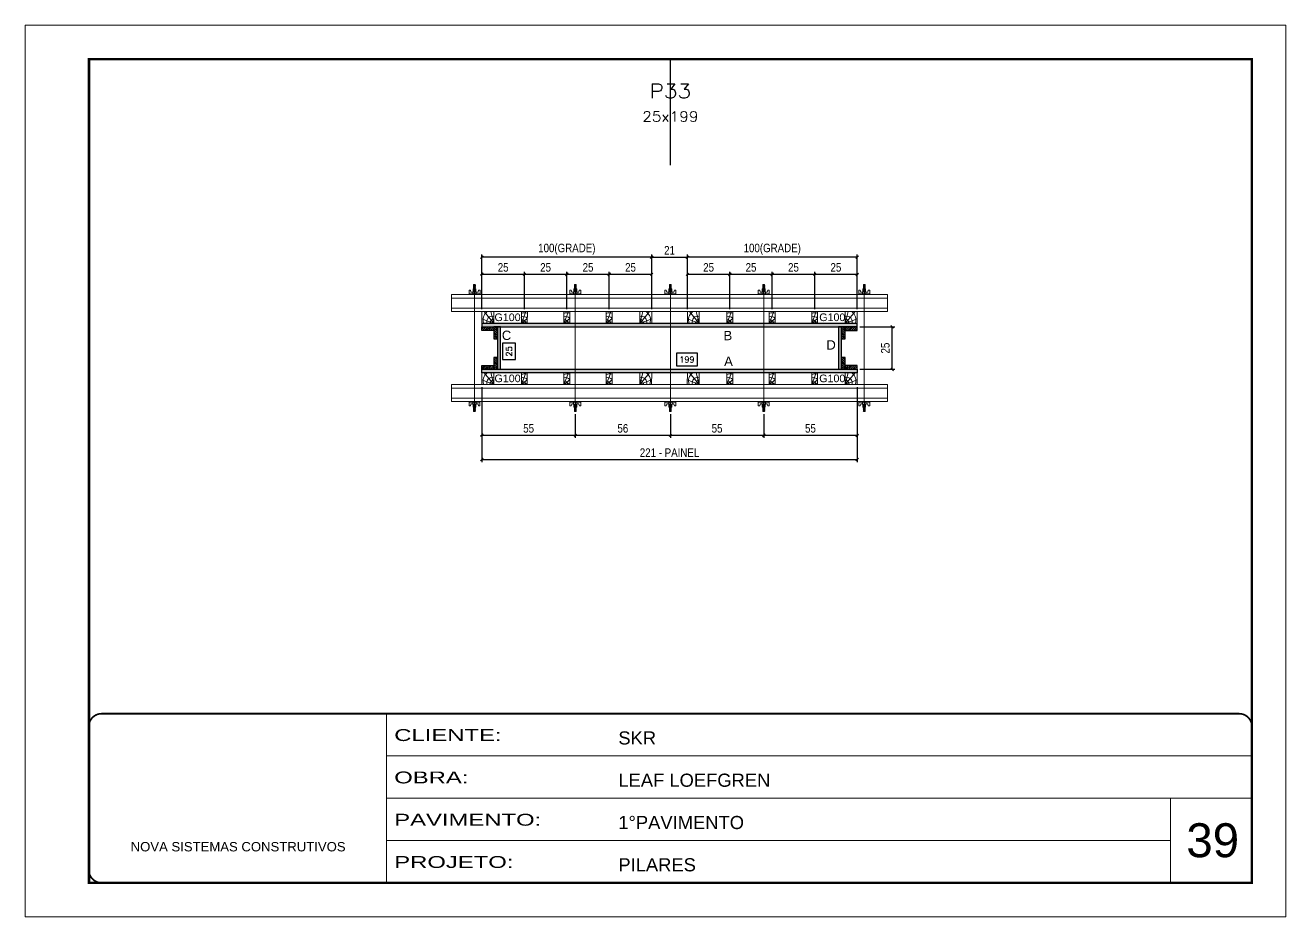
# Model space of a CAD drawing. Extents: x 14400 to 27878, y -21631 to 6985.
# Drawn here: x 17583 to 19068, y -4402 to -3352 of the extents above; entities that cross this region are included whole.
import ezdxf
from ezdxf.enums import TextEntityAlignment as Align

# ---------------------------------------------------------------- set-up
doc = ezdxf.new("R2010")
doc.units = 0
for name, pattern in [('CONTINUO', [0]), ('DASHED', [0.75, 0.5, -0.25]), ('HIDDEN', [0.375, 0.25, -0.125])]:
    doc.linetypes.add(name, pattern=pattern)
for name, color, linetype, lineweight in [('CARIMBO', 255, 'Continuous', 9), ('Folhas', 255, 'Continuous', 9), ('Hachura', 251, 'Continuous', 9), ('Madeira', 126, 'Continuous', 18), ('Perfil Metálico', 224, 'Continuous', 18), ('SARRAFO DE PRESSAO', 251, 'DASHED', 9), ('Texto Seção', 7, 'Continuous', 15)]:
    doc.layers.add(name, color=color, linetype=linetype, lineweight=lineweight)
for name, color, linetype in [('CHAPA', 1, 'Continuous'), ('COTA', 241, 'Continuous'), ('SARRAFO', 251, 'Continuous'), ('Texto de Titulo', 7, 'Continuous'), ('Texto Qtd Sarr', 242, 'Continuous'), ('TEXTO_GERAL', 7, 'Continuous')]:
    doc.layers.add(name, color=color, linetype=linetype)
doc.styles.add('ARIAL', font='arial.ttf')
doc.styles.add('COTA TECNICA 2X', font='techl___.ttf', dxfattribs={"height": 10})
doc.styles.add('ROMANS', font='romans.shx')
doc.styles.add('SANSSERIF', font='sas_____.pfb')
doc.styles.add('Tecnologia', font='')
doc.styles.get('Tecnologia').set_extended_font_data('Forgotten Futurist')
doc.dimstyles.new('SECAO PILAR', dxfattribs={"dimtxt": 10, "dimasz": 3, "dimexe": 3, "dimexo": 3, "dimgap": 3, "dimtad": 1, "dimdec": 1, "dimlfac": 0.5, "dimzin": 12, "dimdsep": 46, "dimtxsty": 'COTA TECNICA 2X', "dimblk1": 'OBLIQUE', "dimblk2": 'OBLIQUE', "dimsah": 1, "dimcen": 0.9, "dimclrd": 256, "dimclre": 256, "dimclrt": 256, "dimadec": 1, "dimazin": 3, "dimtfac": 1, "dimtdec": 1, "dimtmove": 0, "dimatfit": 3, "dimfxl": 1, "dimtolj": 1, "dimtzin": 12, "dimarcsym": 0})
doc.dimstyles.new('SECÇÃO 2', dxfattribs={"dimtxt": 7, "dimasz": 6, "dimexe": 0.18, "dimexo": 2, "dimgap": -4, "dimtad": 3, "dimdec": 1, "dimlfac": 0.5, "dimzin": 12, "dimdsep": 46, "dimtxsty": 'ROMANS', "dimblk": 'ARCHTICK', "dimcen": 0.09, "dimse1": 1, "dimse2": 1, "dimsd1": 1, "dimsd2": 1, "dimclrd": 180, "dimclre": 5, "dimclrt": 1, "dimadec": 0, "dimazin": 3, "dimtfac": 1, "dimtdec": 1, "dimtofl": 0, "dimtmove": 0, "dimatfit": 3, "dimldrblk": 'ARCHTICK', "dimfxl": 1, "dimtolj": 1, "dimtzin": 0, "dimarcsym": 0})

# ---------------------------------------------------------------- blocks, each defined once
blk = doc.blocks.new('9999999999')
at = {"color": 30, "linetype": 'CONTINUO'}
for p, q in [((98564.6, 34230.2), (98564.6, 34429.4)), ((98564.6, 34379.6), (99584, 34379.6)), ((98564.6, 34329.8), (99488, 34329.8)), ((99584, 34329.8), (99488, 34329.8)), ((99488, 34329.8), (99488, 34230.2)), ((98564.6, 34280), (99488, 34280))]:
    blk.add_line(p, q, dxfattribs=at)
at = {"color": 30, "linetype": 'CONTINUO', "const_width": 2}
blk.add_lwpolyline([(99584, 34230.2), (99584, 34414.4, 0.414214), (99569, 34429.4), (98229, 34429.4, 0.414214), (98214, 34414.4), (98214, 34245.2, 0.414214), (98229, 34230.2), (99584, 34230.2)], format="xyb", dxfattribs=at)
at = {"layer": 'Folhas'}
blk.add_lwpolyline([(98139, 34190.2), (99624, 34190.2), (99624, 35240.2), (98139, 35240.2)], close=True, dxfattribs=at)
at = {"layer": 'Folhas', "color": 30, "const_width": 3}
blk.add_lwpolyline([(98214, 34230.2), (99584, 34230.2), (99584, 35200.2), (98214, 35200.2)], close=True, dxfattribs=at)
at = {"color": 7, "linetype": 'Continuous', "ltscale": 5, "style": 'ARIAL'}
for s, height, p in [('SKR', 15.48, (98837.7, 34393.1)), ('LEAF LOEFGREN', 15.483, (98837.7, 34343.3)), ('1°PAVIMENTO', 15.483, (98837.7, 34293.5)), ('NOVA SISTEMAS CONSTRUTIVOS', 11.059, (98263.2, 34267.2)), ('PILARES', 15.48, (98837.7, 34243.7))]:
    blk.add_text(s, height=height, dxfattribs=at).set_placement(p)
at = {"layer": 'Folhas', "color": 7, "style": 'Tecnologia', "width": 1.5}
for s, p in [('CLIENTE:', (98573.7, 34397.2)), ('OBRA:', (98573.7, 34347.3)), ('PAVIMENTO:', (98573.7, 34297.5)), ('PROJETO:', (98573.7, 34247.7))]:
    blk.add_text(s, height=14, dxfattribs=at).set_placement(p)
blk = doc.blocks.new('*D1594')
at = {"layer": 'COTA', "color": 180, "lineweight": -2, "transparency": 16777216}
for p, q in [((18160.9, -3727), (18145.9, -3727)), ((18145.9, -3727), (18145.9, -3746.3)), ((18160.9, -3746.3), (18160.9, -3727)), ((18145.9, -3746.3), (18160.9, -3746.3))]:
    blk.add_line(p, q, dxfattribs=at)
at = {"layer": 'Defpoints', "color": 0, "transparency": 16777216}
for p in [(18160.8, -3707.7), (18160.8, -3757.7), (18164.9, -3757.7)]:
    blk.add_point(p, dxfattribs=at)
at = {"layer": 'COTA', "color": 1, "transparency": 16777216, "insert": (18153.4, -3736.6), "char_height": 7, "attachment_point": 5, "rotation": 90, "style": 'ROMANS'}
blk.add_mtext('\\A1;25', dxfattribs=at)
blk = doc.blocks.new('_ArchTick')
at = {"color": 0, "linetype": 'ByBlock', "const_width": 0.15}
blk.add_lwpolyline([(-0.5, -0.5), (0.5, 0.5)], dxfattribs=at)
blk = doc.blocks.new('*D1595')
at = {"layer": 'COTA', "color": 180, "lineweight": -2, "transparency": 16777216}
for p, q in [((18375.3, -3738.7), (18350.6, -3738.7)), ((18350.6, -3738.7), (18350.6, -3753.7)), ((18375.3, -3753.7), (18375.3, -3738.7)), ((18350.6, -3753.7), (18375.3, -3753.7))]:
    blk.add_line(p, q, dxfattribs=at)
at = {"layer": 'Defpoints', "color": 0, "transparency": 16777216}
for p in [(18143.5, -3757.7), (18541.5, -3757.7), (18541.5, -3757.7)]:
    blk.add_point(p, dxfattribs=at)
at = {"layer": 'COTA', "color": 1, "transparency": 16777216, "insert": (18363, -3746.2), "char_height": 7, "attachment_point": 5, "style": 'ROMANS'}
blk.add_mtext('\\A1;199', dxfattribs=at)
blk = doc.blocks.new('_Oblique')
at = {"color": 0, "linetype": 'ByBlock', "lineweight": -2}
blk.add_line((-0.5, -0.5), (0.5, 0.5), dxfattribs=at)
blk = doc.blocks.new('*D1596')
at = {"layer": 'COTA', "lineweight": -2, "transparency": 16777216}
for p, q in [((18121.5, -3778.7), (18121.5, -3866.9)), ((18563.5, -3778.7), (18563.5, -3866.9)), ((18121.5, -3863.9), (18563.5, -3863.9))]:
    blk.add_line(p, q, dxfattribs=at)
at = {"layer": 'Defpoints', "color": 0, "transparency": 16777216}
for p in [(18121.5, -3775.7), (18563.5, -3775.7), (18563.5, -3863.9)]:
    blk.add_point(p, dxfattribs=at)
at = {"layer": 'COTA', "lineweight": -2, "transparency": 16777216, "xscale": 3, "yscale": 3, "zscale": 3, "rotation": 180}
blk.add_blockref('_Oblique', (18121.5, -3863.9), dxfattribs=at)
at = {"layer": 'COTA', "lineweight": -2, "transparency": 16777216, "xscale": 3, "yscale": 3, "zscale": 3}
blk.add_blockref('_Oblique', (18563.5, -3863.9), dxfattribs=at)
at = {"layer": 'COTA', "transparency": 16777216, "insert": (18342.5, -3855.8), "char_height": 10, "attachment_point": 5, "style": 'COTA TECNICA 2X'}
blk.add_mtext('\\A1;221 - PAINEL', dxfattribs=at)
blk = doc.blocks.new('*D1597')
at = {"layer": 'COTA', "lineweight": -2, "transparency": 16777216}
for p, q in [((18121.5, -3778.7), (18121.5, -3838.4)), ((18231.5, -3810.5), (18231.5, -3838.4)), ((18121.5, -3835.4), (18231.5, -3835.4))]:
    blk.add_line(p, q, dxfattribs=at)
at = {"layer": 'Defpoints', "color": 0, "transparency": 16777216}
for p in [(18121.5, -3775.7), (18231.5, -3807.5), (18231.5, -3835.4)]:
    blk.add_point(p, dxfattribs=at)
at = {"layer": 'COTA', "lineweight": -2, "transparency": 16777216, "xscale": 3, "yscale": 3, "zscale": 3, "rotation": 180}
blk.add_blockref('_Oblique', (18121.5, -3835.4), dxfattribs=at)
at = {"layer": 'COTA', "lineweight": -2, "transparency": 16777216, "xscale": 3, "yscale": 3, "zscale": 3}
blk.add_blockref('_Oblique', (18231.5, -3835.4), dxfattribs=at)
at = {"layer": 'COTA', "transparency": 16777216, "insert": (18176.5, -3827.3), "char_height": 10, "attachment_point": 5, "style": 'COTA TECNICA 2X'}
blk.add_mtext('\\A1;55', dxfattribs=at)
blk = doc.blocks.new('*D1598')
at = {"layer": 'COTA', "lineweight": -2, "transparency": 16777216}
for p, q in [((18563.5, -3778.7), (18563.5, -3838.4)), ((18453.5, -3810.5), (18453.5, -3838.4)), ((18453.5, -3835.4), (18563.5, -3835.4))]:
    blk.add_line(p, q, dxfattribs=at)
at = {"layer": 'Defpoints', "color": 0, "transparency": 16777216}
for p in [(18563.5, -3775.7), (18453.5, -3807.5), (18563.5, -3835.4)]:
    blk.add_point(p, dxfattribs=at)
at = {"layer": 'COTA', "lineweight": -2, "transparency": 16777216, "xscale": 3, "yscale": 3, "zscale": 3, "rotation": 180}
blk.add_blockref('_Oblique', (18453.5, -3835.4), dxfattribs=at)
at = {"layer": 'COTA', "lineweight": -2, "transparency": 16777216, "xscale": 3, "yscale": 3, "zscale": 3}
blk.add_blockref('_Oblique', (18563.5, -3835.4), dxfattribs=at)
at = {"layer": 'COTA', "transparency": 16777216, "insert": (18508.5, -3827.3), "char_height": 10, "attachment_point": 5, "style": 'COTA TECNICA 2X'}
blk.add_mtext('\\A1;55', dxfattribs=at)
blk = doc.blocks.new('C')
at = {"layer": 'Hachura', "color": 0}
for p, q in [((0, 3.22), (0, -3.22)), ((0.45, 3.22), (0, 3.22)), ((0.46, 3.16), (0, 3.16)), ((0.46, 3.05), (0, 3.05)), ((0.46, 2.88), (0, 2.88)), ((0, 2.75), (0, -1.16)), ((0.46, 2.65), (0, 2.65)), ((0.46, 2.23), (0, 2.23)), ((0.46, 1.51), (0, 1.51)), ((0.39, 0.49), (0.17, 0.49)), ((0.45, -3.23), (0.45, 3.22)), ((0.45, 3.22), (2.58, 3.22)), ((1.74, 0.97), (0.45, 0.97)), ((1.45, 0.1), (0.45, 0.1)), ((1.35, 1.94), (1.35, 0.96)), ((2.58, 2.39), (1.47, 2.09)), ((1.74, -0.97), (1.74, 0.97)), ((1.74, 0.97), (1.74, 0.84)), ((1.74, 0.97), (1.74, 0.84)), ((1.74, 0.84), (3.35, 0.84)), ((3.35, 0.45), (1.74, 0.45)), ((2.58, 3.22), (2.58, 2.39)), ((3.32, 0.84), (3.32, -0.84)), ((3.35, 0.84), (3.35, -0.84)), ((3.68, 0.45), (3.35, 0.45)), ((3.84, -0.52), (3.35, 0.45)), ((3.35, 0.06), (3.67, -0.57)), ((3.68, 0.45), (4.16, -0.52)), ((3.72, 0.5), (4.25, -0.57)), ((4.37, -0.55), (3.83, 0.53)), ((4.15, 0.45), (3.93, 0.45)), ((4.42, -0.52), (3.93, 0.45)), ((4.15, 0.45), (4.26, 0.45)), ((4.26, 0.45), (4.74, -0.52)), ((4.3, 0.5), (4.83, -0.57)), ((4.95, -0.55), (4.41, 0.53)), ((4.51, 0.45), (4.84, 0.45)), ((5, -0.52), (4.51, 0.45)), ((4.84, 0.45), (5.32, -0.52)), ((4.88, 0.5), (5.41, -0.57)), ((5.53, -0.55), (4.99, 0.53)), ((5.58, -0.52), (5.09, 0.45)), ((5.42, 0.45), (5.09, 0.45)), ((5.58, -0.52), (5.09, 0.45)), ((5.42, 0.45), (5.74, -0.19)), ((5.46, 0.5), (5.74, -0.07)), ((5.74, 0.19), (5.57, 0.53)), ((5.74, 0.32), (5.68, 0.45)), ((5.68, 0.45), (5.74, 0.45)), ((5.74, 0.45), (5.9, 0.29)), ((5.74, 0.45), (5.74, -0.52)), ((5.9, -0.36), (5.9, 0.29)), ((0.45, 0), (0, 0)), ((0.46, -1.52), (0, -1.52)), ((0.46, -2.23), (0, -2.23)), ((0.46, -2.65), (0, -2.65)), ((0.46, -2.88), (0, -2.88)), ((0.46, -3.05), (0, -3.05)), ((0.46, -3.16), (0, -3.16)), ((0, -3.22), (2.57, -3.22)), ((0.08, -0.48), (0.29, -0.48)), ((0.29, -0.48), (0.4, -0.48)), ((0.45, 0), (0.45, -0.97)), ((0.45, -0.16), (1.45, -0.16)), ((0.45, -0.65), (0.45, -0.32)), ((0.45, -3.23), (0.45, -0.65)), ((0.45, -0.97), (1.74, -0.97)), ((1.35, -1.94), (1.35, -0.97)), ((2.58, -2.39), (1.47, -2.1)), ((3.35, -0.32), (1.74, -0.32)), ((3.35, -0.84), (1.74, -0.84)), ((2.58, -3.23), (2.58, -2.39)), ((3.35, -0.07), (3.58, -0.52)), ((3.35, -0.52), (3.58, -0.52)), ((3.84, -0.52), (4.16, -0.52)), ((4.42, -0.52), (4.74, -0.52)), ((4.63, -0.52), (4.74, -0.52)), ((5, -0.52), (5.32, -0.52)), ((5.58, -0.52), (5.74, -0.52)), ((5.74, -0.52), (5.9, -0.36)), ((5.74, -0.52), (5.74, -0.52))]:
    blk.add_line(p, q, dxfattribs=at)
for centre, radius, start, end in [((1.52, 1.94), 0.161, 104.74356, 180), ((1.44, -0.03), 0.129, 272.69497, 87.30503), ((3.81, 0.39), 0.143, 25.56881, 154.43119), ((4.39, 0.39), 0.143, 25.56881, 154.43119), ((4.97, 0.39), 0.143, 25.56881, 154.43119), ((5.55, 0.39), 0.143, 25.56881, 154.43119), ((0.17, -0.37), 0.174, 221.74404, 317.85924), ((1.52, -1.94), 0.161, 180, 255.25644), ((3.71, -0.4), 0.174, 222.14076, 318.25596), ((4.29, -0.4), 0.174, 222.14076, 318.25596), ((4.87, -0.4), 0.174, 222.14076, 318.25596), ((5.45, -0.4), 0.174, 222.14076, 318.25596), ((5.61, -0.4), 0.174, 317.85924, 318.25596)]:
    blk.add_arc(centre, radius, start, end, dxfattribs=at)
blk = doc.blocks.new('*D1606')
at = {"layer": 'COTA', "lineweight": -2, "transparency": 16777216}
for p, q in [((18343.5, -3810.5), (18343.5, -3838.4)), ((18453.5, -3810.5), (18453.5, -3838.4)), ((18343.5, -3835.4), (18453.5, -3835.4))]:
    blk.add_line(p, q, dxfattribs=at)
at = {"layer": 'Defpoints', "color": 0, "transparency": 16777216}
for p in [(18343.5, -3807.5), (18453.5, -3807.5), (18453.5, -3835.4)]:
    blk.add_point(p, dxfattribs=at)
at = {"layer": 'COTA', "lineweight": -2, "transparency": 16777216, "xscale": 3, "yscale": 3, "zscale": 3, "rotation": 180}
blk.add_blockref('_Oblique', (18343.5, -3835.4), dxfattribs=at)
at = {"layer": 'COTA', "lineweight": -2, "transparency": 16777216, "xscale": 3, "yscale": 3, "zscale": 3}
blk.add_blockref('_Oblique', (18453.5, -3835.4), dxfattribs=at)
at = {"layer": 'COTA', "transparency": 16777216, "insert": (18398.5, -3827.3), "char_height": 10, "attachment_point": 5, "style": 'COTA TECNICA 2X'}
blk.add_mtext('\\A1;55', dxfattribs=at)
blk = doc.blocks.new('*D1607')
at = {"layer": 'COTA', "lineweight": -2, "transparency": 16777216}
for p, q in [((18566.5, -3707.7), (18607.8, -3707.7)), ((18604.8, -3757.7), (18604.8, -3707.7)), ((18566.5, -3757.7), (18607.8, -3757.7))]:
    blk.add_line(p, q, dxfattribs=at)
at = {"layer": 'Defpoints', "color": 0, "transparency": 16777216}
for p in [(18563.5, -3707.7), (18604.8, -3707.7), (18563.5, -3757.7)]:
    blk.add_point(p, dxfattribs=at)
at = {"layer": 'COTA', "lineweight": -2, "transparency": 16777216, "xscale": 3, "yscale": 3, "zscale": 3}
for p, rotation in [((18604.8, -3707.7), 90), ((18604.8, -3757.7), 270)]:
    blk.add_blockref('_Oblique', p, dxfattribs=dict(at, rotation=rotation))
at = {"layer": 'COTA', "transparency": 16777216, "insert": (18596.7, -3732.7), "char_height": 10, "attachment_point": 5, "rotation": 90, "style": 'COTA TECNICA 2X'}
blk.add_mtext('\\A1;25', dxfattribs=at)
blk = doc.blocks.new('*D1608')
at = {"layer": 'COTA', "lineweight": -2, "transparency": 16777216}
for p, q in [((18231.5, -3810.5), (18231.5, -3838.4)), ((18343.5, -3810.5), (18343.5, -3838.4)), ((18231.5, -3835.4), (18343.5, -3835.4))]:
    blk.add_line(p, q, dxfattribs=at)
at = {"layer": 'Defpoints', "color": 0, "transparency": 16777216}
for p in [(18231.5, -3807.5), (18343.5, -3807.5), (18343.5, -3835.4)]:
    blk.add_point(p, dxfattribs=at)
at = {"layer": 'COTA', "lineweight": -2, "transparency": 16777216, "xscale": 3, "yscale": 3, "zscale": 3, "rotation": 180}
blk.add_blockref('_Oblique', (18231.5, -3835.4), dxfattribs=at)
at = {"layer": 'COTA', "lineweight": -2, "transparency": 16777216, "xscale": 3, "yscale": 3, "zscale": 3}
blk.add_blockref('_Oblique', (18343.5, -3835.4), dxfattribs=at)
at = {"layer": 'COTA', "transparency": 16777216, "insert": (18287.5, -3827.3), "char_height": 10, "attachment_point": 5, "style": 'COTA TECNICA 2X'}
blk.add_mtext('\\A1;56', dxfattribs=at)
blk = doc.blocks.new('PONTALETE')
at = {"layer": 'Madeira'}
for q in [(2.71, 7), (7, 5.76), (7, 1.74)]:
    blk.add_line((0, 0), q, dxfattribs=at)
blk.add_lwpolyline([(0, 0), (7, 0), (7, 7), (0, 7)], close=True, dxfattribs=at)
for centre, radius, start, end in [((2.04, 0.06), 6.23, 37.28179, 109.09128), ((1.09, 0.9), 3.19, 343.60304, 109.98471), ((-0.21, -0.78), 3.09, 14.63219, 86.0383)]:
    blk.add_arc(centre, radius, start, end, dxfattribs=at)
blk = doc.blocks.new('MEIO PONTALETE')
at = {"layer": 'Madeira'}
for q in [(2.71, 7), (3.5, 2.88), (3.5, 0.87)]:
    blk.add_line((0, 0), q, dxfattribs=at)
blk.add_lwpolyline([(0, 0), (3.5, 0), (3.5, 7), (0, 7)], close=True, dxfattribs=at)
for centre, radius, start, end in [((2.04, 0.06), 6.23, 76.44987, 109.09128), ((1.09, 0.9), 3.19, 40.90626, 109.98471), ((-0.21, -0.78), 3.09, 14.63219, 86.0383)]:
    blk.add_arc(centre, radius, start, end, dxfattribs=at)
blk = doc.blocks.new('*D1599')
at = {"layer": 'COTA', "lineweight": -2, "transparency": 16777216}
for p, q in [((18363.5, -3686.7), (18363.5, -3642.8)), ((18363.5, -3645.8), (18413.5, -3645.8)), ((18413.5, -3686.7), (18413.5, -3642.8))]:
    blk.add_line(p, q, dxfattribs=at)
at = {"layer": 'Defpoints', "color": 0, "transparency": 16777216}
for p in [(18413.5, -3645.8), (18363.5, -3689.7), (18413.5, -3689.7)]:
    blk.add_point(p, dxfattribs=at)
at = {"layer": 'COTA', "lineweight": -2, "transparency": 16777216, "xscale": 3, "yscale": 3, "zscale": 3, "rotation": 180}
blk.add_blockref('_Oblique', (18363.5, -3645.8), dxfattribs=at)
at = {"layer": 'COTA', "lineweight": -2, "transparency": 16777216, "xscale": 3, "yscale": 3, "zscale": 3}
blk.add_blockref('_Oblique', (18413.5, -3645.8), dxfattribs=at)
at = {"layer": 'COTA', "transparency": 16777216, "insert": (18388.5, -3637.7), "char_height": 10, "attachment_point": 5, "style": 'COTA TECNICA 2X'}
blk.add_mtext('\\A1;25', dxfattribs=at)
blk = doc.blocks.new('*D1600')
at = {"layer": 'COTA', "lineweight": -2, "transparency": 16777216}
for p, q in [((18363.5, -3686.7), (18363.5, -3622.6)), ((18563.5, -3686.7), (18563.5, -3622.6)), ((18563.5, -3625.6), (18363.5, -3625.6))]:
    blk.add_line(p, q, dxfattribs=at)
at = {"layer": 'Defpoints', "color": 0, "transparency": 16777216}
for p in [(18363.5, -3625.6), (18363.5, -3689.7), (18563.5, -3689.7)]:
    blk.add_point(p, dxfattribs=at)
at = {"layer": 'COTA', "lineweight": -2, "transparency": 16777216, "xscale": 3, "yscale": 3, "zscale": 3, "rotation": 180}
blk.add_blockref('_Oblique', (18363.5, -3625.6), dxfattribs=at)
at = {"layer": 'COTA', "lineweight": -2, "transparency": 16777216, "xscale": 3, "yscale": 3, "zscale": 3}
blk.add_blockref('_Oblique', (18563.5, -3625.6), dxfattribs=at)
at = {"layer": 'COTA', "transparency": 16777216, "insert": (18463.5, -3616.3), "char_height": 10, "attachment_point": 5, "style": 'COTA TECNICA 2X'}
blk.add_mtext('\\A1;100(GRADE)', dxfattribs=at)
blk = doc.blocks.new('*D1609')
at = {"layer": 'COTA', "lineweight": -2, "transparency": 16777216}
for p, q in [((18413.5, -3686.7), (18413.5, -3642.8)), ((18413.5, -3645.8), (18463.5, -3645.8)), ((18463.5, -3686.7), (18463.5, -3642.8))]:
    blk.add_line(p, q, dxfattribs=at)
at = {"layer": 'Defpoints', "color": 0, "transparency": 16777216}
for p in [(18463.5, -3645.8), (18413.5, -3689.7), (18463.5, -3689.7)]:
    blk.add_point(p, dxfattribs=at)
at = {"layer": 'COTA', "lineweight": -2, "transparency": 16777216, "xscale": 3, "yscale": 3, "zscale": 3, "rotation": 180}
blk.add_blockref('_Oblique', (18413.5, -3645.8), dxfattribs=at)
at = {"layer": 'COTA', "lineweight": -2, "transparency": 16777216, "xscale": 3, "yscale": 3, "zscale": 3}
blk.add_blockref('_Oblique', (18463.5, -3645.8), dxfattribs=at)
at = {"layer": 'COTA', "transparency": 16777216, "insert": (18438.5, -3637.7), "char_height": 10, "attachment_point": 5, "style": 'COTA TECNICA 2X'}
blk.add_mtext('\\A1;25', dxfattribs=at)
blk = doc.blocks.new('*D1610')
at = {"layer": 'COTA', "lineweight": -2, "transparency": 16777216}
for p, q in [((18463.5, -3686.7), (18463.5, -3642.8)), ((18463.5, -3645.8), (18513.5, -3645.8)), ((18513.5, -3686.7), (18513.5, -3642.8))]:
    blk.add_line(p, q, dxfattribs=at)
at = {"layer": 'Defpoints', "color": 0, "transparency": 16777216}
for p in [(18513.5, -3645.8), (18463.5, -3689.7), (18513.5, -3689.7)]:
    blk.add_point(p, dxfattribs=at)
at = {"layer": 'COTA', "lineweight": -2, "transparency": 16777216, "xscale": 3, "yscale": 3, "zscale": 3, "rotation": 180}
blk.add_blockref('_Oblique', (18463.5, -3645.8), dxfattribs=at)
at = {"layer": 'COTA', "lineweight": -2, "transparency": 16777216, "xscale": 3, "yscale": 3, "zscale": 3}
blk.add_blockref('_Oblique', (18513.5, -3645.8), dxfattribs=at)
at = {"layer": 'COTA', "transparency": 16777216, "insert": (18488.5, -3637.7), "char_height": 10, "attachment_point": 5, "style": 'COTA TECNICA 2X'}
blk.add_mtext('\\A1;25', dxfattribs=at)
blk = doc.blocks.new('*D1611')
at = {"layer": 'COTA', "lineweight": -2, "transparency": 16777216}
for p, q in [((18513.5, -3686.7), (18513.5, -3642.8)), ((18513.5, -3645.8), (18563.5, -3645.8)), ((18563.5, -3686.7), (18563.5, -3642.8))]:
    blk.add_line(p, q, dxfattribs=at)
at = {"layer": 'Defpoints', "color": 0, "transparency": 16777216}
for p in [(18563.5, -3645.8), (18513.5, -3689.7), (18563.5, -3689.7)]:
    blk.add_point(p, dxfattribs=at)
at = {"layer": 'COTA', "lineweight": -2, "transparency": 16777216, "xscale": 3, "yscale": 3, "zscale": 3, "rotation": 180}
blk.add_blockref('_Oblique', (18513.5, -3645.8), dxfattribs=at)
at = {"layer": 'COTA', "lineweight": -2, "transparency": 16777216, "xscale": 3, "yscale": 3, "zscale": 3}
blk.add_blockref('_Oblique', (18563.5, -3645.8), dxfattribs=at)
at = {"layer": 'COTA', "transparency": 16777216, "insert": (18538.5, -3637.7), "char_height": 10, "attachment_point": 5, "style": 'COTA TECNICA 2X'}
blk.add_mtext('\\A1;25', dxfattribs=at)
blk = doc.blocks.new('*D1601')
at = {"layer": 'COTA', "lineweight": -2, "transparency": 16777216}
for p, q in [((18121.5, -3686.7), (18121.5, -3642.8)), ((18121.5, -3645.8), (18171.5, -3645.8)), ((18171.5, -3686.7), (18171.5, -3642.8))]:
    blk.add_line(p, q, dxfattribs=at)
at = {"layer": 'Defpoints', "color": 0, "transparency": 16777216}
for p in [(18171.5, -3645.8), (18121.5, -3689.7), (18171.5, -3689.7)]:
    blk.add_point(p, dxfattribs=at)
at = {"layer": 'COTA', "lineweight": -2, "transparency": 16777216, "xscale": 3, "yscale": 3, "zscale": 3, "rotation": 180}
blk.add_blockref('_Oblique', (18121.5, -3645.8), dxfattribs=at)
at = {"layer": 'COTA', "lineweight": -2, "transparency": 16777216, "xscale": 3, "yscale": 3, "zscale": 3}
blk.add_blockref('_Oblique', (18171.5, -3645.8), dxfattribs=at)
at = {"layer": 'COTA', "transparency": 16777216, "insert": (18146.5, -3637.7), "char_height": 10, "attachment_point": 5, "style": 'COTA TECNICA 2X'}
blk.add_mtext('\\A1;25', dxfattribs=at)
blk = doc.blocks.new('*D1602')
at = {"layer": 'COTA', "lineweight": -2, "transparency": 16777216}
for p, q in [((18121.5, -3686.7), (18121.5, -3622.6)), ((18321.5, -3686.7), (18321.5, -3622.6)), ((18321.5, -3625.6), (18121.5, -3625.6))]:
    blk.add_line(p, q, dxfattribs=at)
at = {"layer": 'Defpoints', "color": 0, "transparency": 16777216}
for p in [(18121.5, -3625.6), (18121.5, -3689.7), (18321.5, -3689.7)]:
    blk.add_point(p, dxfattribs=at)
at = {"layer": 'COTA', "lineweight": -2, "transparency": 16777216, "xscale": 3, "yscale": 3, "zscale": 3, "rotation": 180}
blk.add_blockref('_Oblique', (18121.5, -3625.6), dxfattribs=at)
at = {"layer": 'COTA', "lineweight": -2, "transparency": 16777216, "xscale": 3, "yscale": 3, "zscale": 3}
blk.add_blockref('_Oblique', (18321.5, -3625.6), dxfattribs=at)
at = {"layer": 'COTA', "transparency": 16777216, "insert": (18221.5, -3616.3), "char_height": 10, "attachment_point": 5, "style": 'COTA TECNICA 2X'}
blk.add_mtext('\\A1;100(GRADE)', dxfattribs=at)
blk = doc.blocks.new('*D1612')
at = {"layer": 'COTA', "lineweight": -2, "transparency": 16777216}
for p, q in [((18171.5, -3686.7), (18171.5, -3642.8)), ((18171.5, -3645.8), (18221.5, -3645.8)), ((18221.5, -3686.7), (18221.5, -3642.8))]:
    blk.add_line(p, q, dxfattribs=at)
at = {"layer": 'Defpoints', "color": 0, "transparency": 16777216}
for p in [(18221.5, -3645.8), (18171.5, -3689.7), (18221.5, -3689.7)]:
    blk.add_point(p, dxfattribs=at)
at = {"layer": 'COTA', "lineweight": -2, "transparency": 16777216, "xscale": 3, "yscale": 3, "zscale": 3, "rotation": 180}
blk.add_blockref('_Oblique', (18171.5, -3645.8), dxfattribs=at)
at = {"layer": 'COTA', "lineweight": -2, "transparency": 16777216, "xscale": 3, "yscale": 3, "zscale": 3}
blk.add_blockref('_Oblique', (18221.5, -3645.8), dxfattribs=at)
at = {"layer": 'COTA', "transparency": 16777216, "insert": (18196.5, -3637.7), "char_height": 10, "attachment_point": 5, "style": 'COTA TECNICA 2X'}
blk.add_mtext('\\A1;25', dxfattribs=at)
blk = doc.blocks.new('*D1613')
at = {"layer": 'COTA', "lineweight": -2, "transparency": 16777216}
for p, q in [((18221.5, -3686.7), (18221.5, -3642.8)), ((18221.5, -3645.8), (18271.5, -3645.8)), ((18271.5, -3686.7), (18271.5, -3642.8))]:
    blk.add_line(p, q, dxfattribs=at)
at = {"layer": 'Defpoints', "color": 0, "transparency": 16777216}
for p in [(18271.5, -3645.8), (18221.5, -3689.7), (18271.5, -3689.7)]:
    blk.add_point(p, dxfattribs=at)
at = {"layer": 'COTA', "lineweight": -2, "transparency": 16777216, "xscale": 3, "yscale": 3, "zscale": 3, "rotation": 180}
blk.add_blockref('_Oblique', (18221.5, -3645.8), dxfattribs=at)
at = {"layer": 'COTA', "lineweight": -2, "transparency": 16777216, "xscale": 3, "yscale": 3, "zscale": 3}
blk.add_blockref('_Oblique', (18271.5, -3645.8), dxfattribs=at)
at = {"layer": 'COTA', "transparency": 16777216, "insert": (18246.5, -3637.7), "char_height": 10, "attachment_point": 5, "style": 'COTA TECNICA 2X'}
blk.add_mtext('\\A1;25', dxfattribs=at)
blk = doc.blocks.new('*D1614')
at = {"layer": 'COTA', "lineweight": -2, "transparency": 16777216}
for p, q in [((18271.5, -3686.7), (18271.5, -3642.8)), ((18271.5, -3645.8), (18321.5, -3645.8)), ((18321.5, -3686.7), (18321.5, -3642.8))]:
    blk.add_line(p, q, dxfattribs=at)
at = {"layer": 'Defpoints', "color": 0, "transparency": 16777216}
for p in [(18321.5, -3645.8), (18271.5, -3689.7), (18321.5, -3689.7)]:
    blk.add_point(p, dxfattribs=at)
at = {"layer": 'COTA', "lineweight": -2, "transparency": 16777216, "xscale": 3, "yscale": 3, "zscale": 3, "rotation": 180}
blk.add_blockref('_Oblique', (18271.5, -3645.8), dxfattribs=at)
at = {"layer": 'COTA', "lineweight": -2, "transparency": 16777216, "xscale": 3, "yscale": 3, "zscale": 3}
blk.add_blockref('_Oblique', (18321.5, -3645.8), dxfattribs=at)
at = {"layer": 'COTA', "transparency": 16777216, "insert": (18296.5, -3637.7), "char_height": 10, "attachment_point": 5, "style": 'COTA TECNICA 2X'}
blk.add_mtext('\\A1;25', dxfattribs=at)
blk = doc.blocks.new('*D1603')
at = {"layer": 'COTA', "lineweight": -2, "transparency": 16777216}
for p, q in [((18321.5, -3686.7), (18321.5, -3622.6)), ((18363.5, -3686.7), (18363.5, -3622.6)), ((18321.5, -3625.6), (18363.5, -3625.6))]:
    blk.add_line(p, q, dxfattribs=at)
at = {"layer": 'Defpoints', "color": 0, "transparency": 16777216}
for p in [(18363.5, -3625.6), (18321.5, -3689.7), (18363.5, -3689.7)]:
    blk.add_point(p, dxfattribs=at)
at = {"layer": 'COTA', "lineweight": -2, "transparency": 16777216, "xscale": 3, "yscale": 3, "zscale": 3, "rotation": 180}
blk.add_blockref('_Oblique', (18321.5, -3625.6), dxfattribs=at)
at = {"layer": 'COTA', "lineweight": -2, "transparency": 16777216, "xscale": 3, "yscale": 3, "zscale": 3}
blk.add_blockref('_Oblique', (18363.5, -3625.6), dxfattribs=at)
at = {"layer": 'COTA', "transparency": 16777216, "insert": (18342.5, -3617.5), "char_height": 10, "attachment_point": 5, "style": 'COTA TECNICA 2X'}
blk.add_mtext('\\A1;21', dxfattribs=at)
blk = doc.blocks.new('titulo1')
at = {"layer": 'Defpoints', "color": 252, "linetype": 'HIDDEN', "ltscale": 2}
blk.add_line((0, 0), (0, 125), dxfattribs=at)
at = {"layer": 'Defpoints', "style": 'ROMANS', "oblique": 15}
blk.add_attdef('FOLHA', text='', height=10, dxfattribs=at).set_placement((0, 15.6), align=Align.MIDDLE_CENTER)
at = {"layer": 'Texto Qtd Sarr', "color": 3, "style": 'ROMANS', "oblique": 15}
for tag, height, p in [('TITULO', 17, (0, 71.4)), ('SEÇÃO', 12, (0, 41.5))]:
    blk.add_attdef(tag, text='', height=height, dxfattribs=at).set_placement(p, align=Align.MIDDLE_CENTER)

msp = doc.modelspace()

# ---------------------------------------------------------------- hatches: boundary and pattern name
at = {"layer": 'Hachura'}
h = msp.add_hatch(color=256, dxfattribs=at)
h.dxf.hatch_style = 1
h.paths.add_polyline_path([(18563.47, -3707.7), (18563.47, -3703.7), (18121.47, -3703.7), (18121.47, -3707.7)])
h = msp.add_hatch(dxfattribs=at)
h.set_pattern_fill('ANSI31', color=256, scale=0.5, angle=180, style=0)
h.set_pattern_definition([(225, (8997.515, -26603.5088), (1.12253202, -1.12253202), [])])
h.paths.add_polyline_path([(18135.47, -3712.1), (18135.47, -3707.7), (18121.47, -3707.7), (18121.47, -3712.1)])
h = msp.add_hatch(dxfattribs=at)
h.set_pattern_fill('ANSI31', color=256, scale=0.5, angle=270, style=0)
h.set_pattern_definition([(315, (41031.275, -13210.6525), (1.12253202, 1.12253202), [])])
h.paths.add_polyline_path([(18139.87, -3721.7), (18135.47, -3721.7), (18135.47, -3707.7), (18139.87, -3707.7)])
h = msp.add_hatch(color=256, dxfattribs=at)
h.dxf.hatch_style = 1
h.paths.add_polyline_path([(18139.87, -3757.7), (18143.47, -3757.7), (18143.47, -3707.7), (18139.87, -3707.7)])
h = msp.add_hatch(color=256, dxfattribs=at)
h.dxf.hatch_style = 1
h.paths.add_polyline_path([(18541.47, -3757.7), (18545.07, -3757.7), (18545.07, -3707.7), (18541.47, -3707.7)])
h = msp.add_hatch(dxfattribs=at)
h.set_pattern_fill('ANSI31', color=256, scale=0.5, angle=270, style=0)
h.set_pattern_definition([(315, (41440.875, -13210.6525), (1.12253202, 1.12253202), [])])
h.paths.add_polyline_path([(18549.47, -3721.7), (18545.07, -3721.7), (18545.07, -3707.7), (18549.47, -3707.7)])
h = msp.add_hatch(dxfattribs=at)
h.set_pattern_fill('ANSI31', color=256, scale=0.5, angle=180, style=0)
h.set_pattern_definition([(225, (9425.515, -26637.1088), (1.12253202, -1.12253202), [])])
h.paths.add_polyline_path([(18563.47, -3707.7), (18563.47, -3712.1), (18549.47, -3712.1), (18549.47, -3707.7)])
h = msp.add_hatch(dxfattribs=at)
h.set_pattern_fill('ANSI31', color=256, scale=0.5, angle=180, style=0)
h.set_pattern_definition([(225, (8997.515, -26649.1088), (1.12253202, -1.12253202), [])])
h.paths.add_polyline_path([(18135.47, -3757.7), (18135.47, -3753.3), (18121.47, -3753.3), (18121.47, -3757.7)])
h = msp.add_hatch(dxfattribs=at)
h.set_pattern_fill('ANSI31', color=256, scale=0.5, angle=270, style=0)
h.set_pattern_definition([(315, (41031.275, -13246.6525), (1.12253202, 1.12253202), [])])
h.paths.add_polyline_path([(18139.87, -3757.7), (18135.47, -3757.7), (18135.47, -3743.7), (18139.87, -3743.7)])
h = msp.add_hatch(dxfattribs=at)
h.set_pattern_fill('ANSI31', color=256, scale=0.5, angle=270, style=0)
h.set_pattern_definition([(315, (41440.875, -13246.6525), (1.12253202, 1.12253202), [])])
h.paths.add_polyline_path([(18549.47, -3757.7), (18545.07, -3757.7), (18545.07, -3743.7), (18549.47, -3743.7)])
h = msp.add_hatch(dxfattribs=at)
h.set_pattern_fill('ANSI31', color=256, scale=0.5, angle=180, style=0)
h.set_pattern_definition([(225, (9060.515, -26649.1088), (1.12253202, -1.12253202), [])])
h.paths.add_polyline_path([(18549.47, -3757.7), (18549.47, -3753.3), (18563.47, -3753.3), (18563.47, -3757.7)])
h = msp.add_hatch(color=256, dxfattribs=at)
h.dxf.hatch_style = 1
h.paths.add_polyline_path([(18563.47, -3757.7), (18563.47, -3761.7), (18121.47, -3761.7), (18121.47, -3757.7)])

# ---------------------------------------------------------------- linework, layer by layer
at = {"layer": 'CHAPA'}
for points in [[(18563.47, -3707.7), (18563.47, -3703.7), (18121.47, -3703.7), (18121.47, -3707.7)], [(18139.87, -3757.7), (18143.47, -3757.7), (18143.47, -3707.7), (18139.87, -3707.7)], [(18541.47, -3757.7), (18545.07, -3757.7), (18545.07, -3707.7), (18541.47, -3707.7)], [(18563.47, -3757.7), (18563.47, -3761.7), (18121.47, -3761.7), (18121.47, -3757.7)]]:
    msp.add_lwpolyline(points, close=True, dxfattribs=at)
at = {"layer": 'Hachura'}
for p, q in [((18112.78, -3806.47), (18112.78, -3662.73)), ((18231.47, -3806.47), (18231.47, -3662.73)), ((18343.47, -3806.47), (18343.47, -3662.73)), ((18453.47, -3806.47), (18453.47, -3662.73)), ((18571.86, -3806.47), (18571.86, -3662.73))]:
    msp.add_line(p, q, dxfattribs=at)
at = {"layer": 'Madeira'}
for points in [[(18121.47, -3703.7), (18121.48, -3689.7), (18321.48, -3689.7), (18321.46, -3703.7)], [(18363.47, -3703.7), (18363.49, -3689.7), (18563.48, -3689.7), (18563.47, -3703.7)], [(18121.45, -3775.68), (18121.47, -3761.68), (18321.46, -3761.69), (18321.44, -3775.69)], [(18363.46, -3775.68), (18363.47, -3761.68), (18563.47, -3761.69), (18563.45, -3775.69)]]:
    msp.add_lwpolyline(points, close=True, dxfattribs=at)
at = {"layer": 'Perfil Metálico'}
for p, q in [((18599.18, -3673.76), (18085.75, -3673.76)), ((18599.18, -3685.76), (18085.75, -3685.76)), ((18599.18, -3779.7), (18085.75, -3779.7)), ((18599.18, -3791.7), (18085.75, -3791.7))]:
    msp.add_line(p, q, dxfattribs=at)
for points in [[(18599.18, -3689.7), (18599.18, -3669.7), (18085.75, -3669.76), (18085.75, -3689.76)], [(18085.75, -3775.7), (18085.75, -3795.7), (18599.18, -3795.64), (18599.18, -3775.64)]]:
    msp.add_lwpolyline(points, close=True, dxfattribs=at)
at = {"layer": 'SARRAFO'}
for points in [[(18121.47, -3707.7), (18135.47, -3707.7), (18135.47, -3712.1), (18121.47, -3712.1)], [(18121.47, -3707.7), (18135.47, -3707.7), (18135.47, -3712.1), (18121.47, -3712.1)], [(18135.47, -3707.7), (18135.47, -3721.7), (18139.87, -3721.7), (18139.87, -3707.7)], [(18135.47, -3707.7), (18135.47, -3721.7), (18139.87, -3721.7), (18139.87, -3707.7)], [(18545.07, -3707.7), (18545.07, -3721.7), (18549.47, -3721.7), (18549.47, -3707.7)], [(18545.07, -3707.7), (18545.07, -3721.7), (18549.47, -3721.7), (18549.47, -3707.7)], [(18549.47, -3712.1), (18563.47, -3712.1), (18563.47, -3707.7), (18549.47, -3707.7)], [(18549.47, -3712.1), (18563.47, -3712.1), (18563.47, -3707.7), (18549.47, -3707.7)], [(18121.47, -3753.3), (18135.47, -3753.3), (18135.47, -3757.7), (18121.47, -3757.7)], [(18121.47, -3753.3), (18135.47, -3753.3), (18135.47, -3757.7), (18121.47, -3757.7)], [(18135.47, -3743.7), (18135.47, -3757.7), (18139.87, -3757.7), (18139.87, -3743.7)], [(18135.47, -3743.7), (18135.47, -3757.7), (18139.87, -3757.7), (18139.87, -3743.7)], [(18545.07, -3743.7), (18545.07, -3757.7), (18549.47, -3757.7), (18549.47, -3743.7)], [(18545.07, -3743.7), (18545.07, -3757.7), (18549.47, -3757.7), (18549.47, -3743.7)], [(18563.47, -3753.3), (18549.47, -3753.3), (18549.47, -3757.7), (18563.47, -3757.7)], [(18563.47, -3753.3), (18549.47, -3753.3), (18549.47, -3757.7), (18563.47, -3757.7)]]:
    msp.add_lwpolyline(points, close=True, dxfattribs=at)

# ---------------------------------------------------------------- block references
at = {"layer": 'Hachura', "linetype": 'Continuous', "yscale": 2, "zscale": 2}
for p, xscale, rotation in [((18112.79, -3669.73), -2, 270), ((18231.46, -3669.73), 2, 90.00000000000001), ((18343.46, -3669.73), 2, 90.00000000000001), ((18453.46, -3669.73), 2, 90.00000000000001), ((18571.85, -3669.73), 2, 90.00000000000001), ((18112.78, -3795.67), 2, 270), ((18231.47, -3795.67), -2, 90), ((18343.47, -3795.67), -2, 90), ((18453.47, -3795.67), -2, 90), ((18571.86, -3795.67), -2, 90)]:
    msp.add_blockref('C', p, dxfattribs=dict(at, xscale=xscale, rotation=rotation))
at = {"layer": 'Madeira'}
for name, p, xscale, yscale, zscale, rotation in [('PONTALETE', (18135.47, -3703.7), 2, 2, 2, 89.93708930310329), ('MEIO PONTALETE', (18167.97, -3703.7), 1.999999997962732, 1.999999997962732, 1.999999997962732, 359.9370893031033), ('MEIO PONTALETE', (18217.97, -3703.7), 1.999999997962732, 1.999999997962732, 1.999999997962732, 359.9370893031033), ('MEIO PONTALETE', (18267.97, -3703.7), 1.999999997962732, 1.999999997962732, 1.999999997962732, 359.9370893031033), ('PONTALETE', (18307.46, -3703.69), -2, 2, 2, 269.9370893031033), ('PONTALETE', (18377.47, -3703.7), 2, 2, 2, 89.93708930310329), ('MEIO PONTALETE', (18409.97, -3703.7), 1.999999997962732, 1.999999997962732, 1.999999997962732, 359.9370893031033), ('MEIO PONTALETE', (18459.97, -3703.7), 1.999999997962732, 1.999999997962732, 1.999999997962732, 359.9370893031033), ('MEIO PONTALETE', (18509.97, -3703.7), 1.999999997962732, 1.999999997962732, 1.999999997962732, 359.9370893031033), ('PONTALETE', (18549.47, -3703.69), -2, 2, 2, 269.9370893031033), ('PONTALETE', (18135.45, -3775.69), 2, 2, 2, 89.93708930310329), ('MEIO PONTALETE', (18167.95, -3775.68), 1.999999997962732, 1.999999997962732, 1.999999997962732, 359.9370893031033), ('MEIO PONTALETE', (18217.95, -3775.68), 1.999999997962732, 1.999999997962732, 1.999999997962732, 359.9370893031033), ('MEIO PONTALETE', (18267.95, -3775.68), 1.999999997962732, 1.999999997962732, 1.999999997962732, 359.9370893031033), ('PONTALETE', (18307.44, -3775.67), -2, 2, 2, 269.9370893031033), ('PONTALETE', (18377.46, -3775.69), 2, 2, 2, 89.93708930310329), ('MEIO PONTALETE', (18409.96, -3775.68), 1.999999997962732, 1.999999997962732, 1.999999997962732, 359.9370893031033), ('MEIO PONTALETE', (18459.96, -3775.68), 1.999999997962732, 1.999999997962732, 1.999999997962732, 359.9370893031033), ('MEIO PONTALETE', (18509.96, -3775.68), 1.999999997962732, 1.999999997962732, 1.999999997962732, 359.9370893031033), ('PONTALETE', (18549.45, -3775.67), -2, 2, 2, 269.9370893031033)]:
    msp.add_blockref(name, p, dxfattribs=dict(at, xscale=xscale, yscale=yscale, zscale=zscale, rotation=rotation))
at = {"layer": 'SARRAFO DE PRESSAO', "color": 6, "linetype": 'ByBlock'}
msp.add_blockref('9999999999', (-80555.51, -38592.65), dxfattribs=at)
at = {"layer": 'Texto Seção'}
ref = msp.add_blockref('titulo1', (18343.47, -3517.45), dxfattribs=at)
ref.add_attrib('TITULO', 'P33', dxfattribs={"layer": 'Texto de Titulo', "color": 7, "height": 17, "style": 'ROMANS', "width": 1.1}).set_placement((18343.47, -3429.95), align=Align.MIDDLE_CENTER)
ref.add_attrib('SEÇÃO', '25x199', dxfattribs={"layer": 'Texto de Titulo', "color": 7, "height": 12, "style": 'ROMANS', "width": 1.1}).set_placement((18343.47, -3459.95), align=Align.MIDDLE_CENTER)

# ---------------------------------------------------------------- texts
at = {"layer": 'CARIMBO', "style": 'ARIAL'}
msp.add_text('39', height=40, dxfattribs=at).set_placement((18951.33, -4332.3))
at = {"layer": 'TEXTO_GERAL', "color": 0, "linetype": 'Continuous', "style": 'SANSSERIF'}
for p in [(18136.32, -3696.4), (18518.87, -3696.4), (18136.31, -3768.39), (18518.85, -3768.39)]:
    msp.add_text('G100', height=9, dxfattribs=at).set_placement(p, align=Align.MIDDLE_LEFT)
at = {"layer": 'TEXTO_GERAL', "style": 'ARIAL'}
for s, p in [('C', (18150.48, -3717.64)), ('B', (18411.23, -3717.95)), ('D', (18532.83, -3728.98)), ('A', (18411.98, -3748.18))]:
    msp.add_text(s, height=11, dxfattribs=at).set_placement(p, align=Align.MIDDLE_CENTER)

# ---------------------------------------------------------------- dimensions: what is measured, and where the dimension line sits
at = {"layer": 'COTA'}
for base, p1, p2, text, picture, middle in [((18121.48, -3625.57), (18321.48, -3689.71), (18121.48, -3689.69), '<>(GRADE)', '*D1602', (18221.48, -3616.35)), ((18363.49, -3625.57), (18563.48, -3689.71), (18363.49, -3689.69), '<>(GRADE)', '*D1600', (18463.49, -3616.35)), ((18563.47, -3863.86), (18121.47, -3775.69), (18563.47, -3775.65), '<> - PAINEL', '*D1596', (18342.47, -3855.79))]:
    dim = msp.add_linear_dim(base=base, p1=p1, p2=p2, text=text, dimstyle='SECAO PILAR', dxfattribs=at)
    dim.commit()
    dim.dimension.update_dxf_attribs({"geometry": picture, "text_midpoint": middle})
for base, p1, p2, picture, middle in [((18363.49, -3625.57), (18321.48, -3689.73), (18363.49, -3689.69), '*D1603', (18342.48, -3617.51)), ((18171.48, -3645.76), (18121.48, -3689.69), (18171.48, -3689.7), '*D1601', (18146.48, -3637.65)), ((18221.48, -3645.76), (18171.48, -3689.7), (18221.48, -3689.7), '*D1612', (18196.48, -3637.65)), ((18271.48, -3645.76), (18221.48, -3689.7), (18271.48, -3689.7), '*D1613', (18246.48, -3637.65)), ((18321.48, -3645.76), (18271.48, -3689.7), (18321.48, -3689.7), '*D1614', (18296.48, -3637.65)), ((18413.49, -3645.76), (18363.49, -3689.69), (18413.49, -3689.7), '*D1599', (18388.49, -3637.65)), ((18463.49, -3645.76), (18413.49, -3689.7), (18463.49, -3689.7), '*D1609', (18438.49, -3637.65)), ((18513.49, -3645.76), (18463.49, -3689.7), (18513.49, -3689.7), '*D1610', (18488.49, -3637.65)), ((18563.48, -3645.76), (18513.49, -3689.7), (18563.48, -3689.7), '*D1611', (18538.49, -3637.65)), ((18231.53, -3835.44), (18121.47, -3775.7), (18231.53, -3807.47), '*D1597', (18176.5, -3827.33)), ((18563.47, -3835.44), (18453.53, -3807.47), (18563.47, -3775.7), '*D1598', (18508.5, -3827.33)), ((18343.53, -3835.44), (18231.53, -3807.47), (18343.53, -3807.47), '*D1608', (18287.53, -3827.33)), ((18453.53, -3835.44), (18343.53, -3807.47), (18453.53, -3807.47), '*D1606', (18398.53, -3827.33))]:
    dim = msp.add_linear_dim(base=base, p1=p1, p2=p2, dimstyle='SECAO PILAR', dxfattribs=at)
    dim.commit()
    dim.dimension.update_dxf_attribs({"geometry": picture, "text_midpoint": middle})
dim = msp.add_linear_dim(base=(18164.88, -3757.7), p1=(18160.79, -3707.7), p2=(18160.79, -3757.7), angle=270, dimstyle='SECÇÃO 2', dxfattribs=at)
dim.commit()
dim.dimension.update_dxf_attribs({"geometry": '*D1594', "text_midpoint": (18164.88, -3736.63), "dimtype": 160})
dim = msp.add_linear_dim(base=(18604.77, -3707.7), p1=(18563.47, -3757.7), p2=(18563.47, -3707.7), angle=90, dimstyle='SECAO PILAR', dxfattribs=at)
dim.commit()
dim.dimension.update_dxf_attribs({"geometry": '*D1607', "text_midpoint": (18596.66, -3732.7)})
dim = msp.add_linear_dim(base=(18541.47, -3757.7), p1=(18143.47, -3757.7), p2=(18541.47, -3757.7), dimstyle='SECÇÃO 2', dxfattribs=at)
dim.commit()
dim.dimension.update_dxf_attribs({"geometry": '*D1595', "text_midpoint": (18362.98, -3757.7), "dimtype": 160})

doc.saveas('drawing.dxf')
